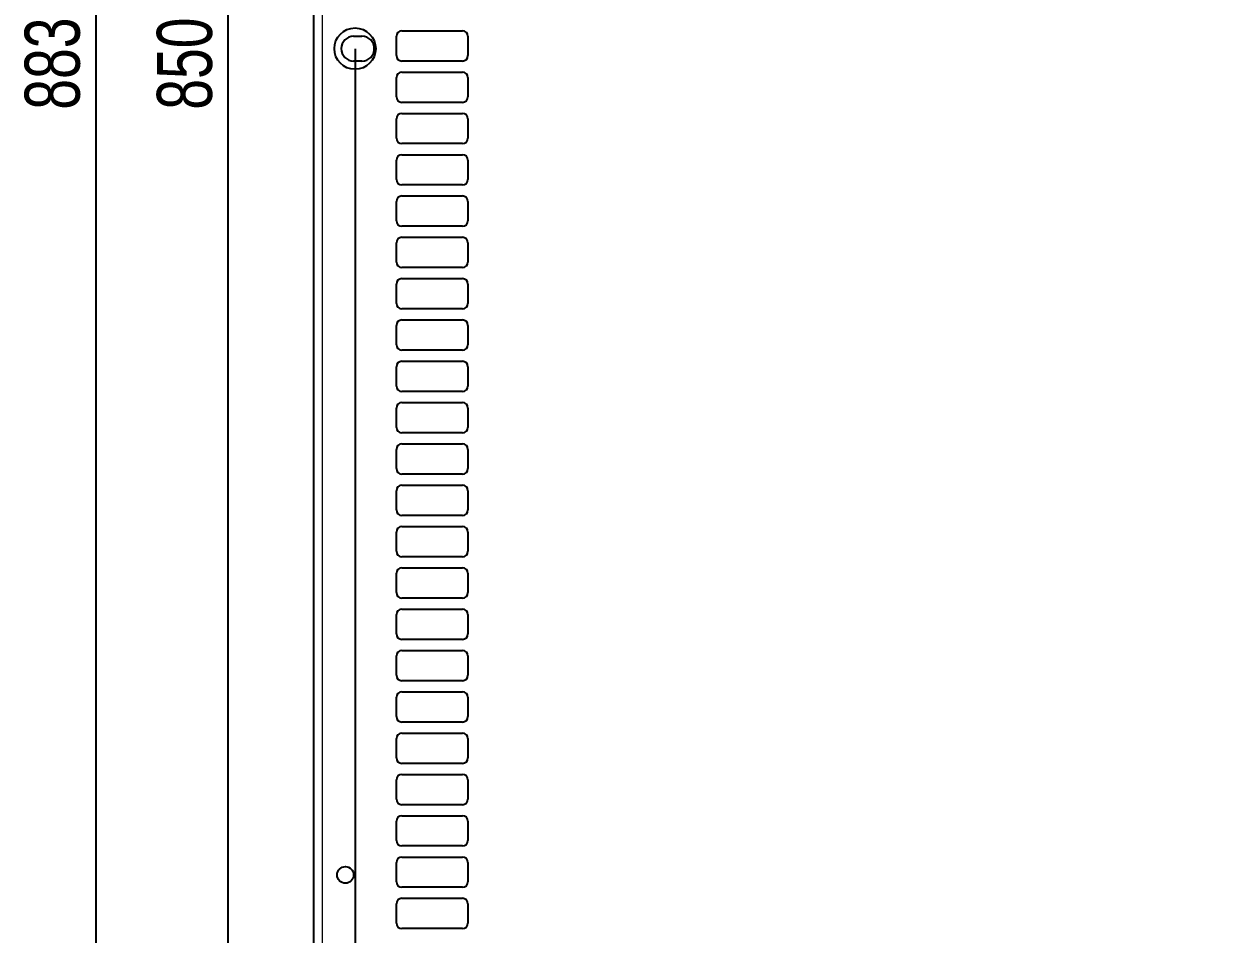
# Model space of a CAD drawing. Header units: millimetres. Extents: x -656 to 1253, y 650 to 1898.
# Drawn here: x -655.9 to -222.7, y 982.4 to 1312.9 of the extents above; entities that cross this region are included whole.
import ezdxf

# ---------------------------------------------------------------- set-up
doc = ezdxf.new("R2010")
doc.units = ezdxf.units.MM
doc.layers.add('FORMAT', color=7, linetype='Continuous')
doc.styles.add('SLDTEXTSTYLE0', font='TXT', dxfattribs={"width": 0.75})
doc.dimstyles.new('SLDDIMSTYLE0', dxfattribs={"dimtxt": 20, "dimasz": 10, "dimexe": 0, "dimexo": 0.0625, "dimgap": 5, "dimtad": 2, "dimdec": 1, "dimrnd": 1e-09, "dimzin": 12, "dimdsep": 46, "dimtxsty": 'SLDTEXTSTYLE0', "dimsah": 1, "dimcen": 0.09, "dimadec": 0, "dimazin": 3, "dimtfac": 1, "dimtofl": 0, "dimtmove": 0, "dimatfit": 3, "dimfxl": 0, "dimfrac": 2, "dimtolj": 1, "dimtzin": 12, "dimarcsym": 0})

# ---------------------------------------------------------------- blocks, each defined once
blk = doc.blocks.new('_D')
at = {"layer": 'FORMAT'}
for p, q in [((-522.22, 1745.37), (-630.86, 1745.37)), ((-629.86, 1745.37), (-629.86, 862.35)), ((-522.22, 862.35), (-630.86, 862.35))]:
    blk.add_line(p, q, dxfattribs=at)
for points in [[(-629.86, 1745.37), (-631.4, 1735.37), (-628.33, 1735.37)], [(-629.86, 862.35), (-628.33, 872.35), (-631.4, 872.35)]]:
    blk.add_solid(points, dxfattribs=at)
at = {"layer": 'FORMAT', "insert": (-655.65, 1281.69), "char_height": 20, "attachment_point": 1, "rotation": 90, "style": 'SLDTEXTSTYLE0'}
blk.add_mtext('883', dxfattribs=at)
blk = doc.blocks.new('_D_4')
at = {"layer": 'FORMAT'}
for p, q in [((-535.71, 1303.85), (-535.71, 812.36)), ((120.29, 1303.85), (120.29, 812.36)), ((-535.71, 813.36), (120.29, 813.36))]:
    blk.add_line(p, q, dxfattribs=at)
for points in [[(-535.71, 813.36), (-525.71, 811.82), (-525.71, 814.9)], [(120.29, 813.36), (110.29, 814.9), (110.29, 811.82)]]:
    blk.add_solid(points, dxfattribs=at)
at = {"layer": 'FORMAT', "insert": (-229.88, 839.14), "char_height": 20, "attachment_point": 1, "style": 'SLDTEXTSTYLE0'}
blk.add_mtext('656', dxfattribs=at)
blk = doc.blocks.new('_D_5')
at = {"layer": 'FORMAT'}
for p, q in [((-535.72, 1728.86), (-582.86, 1728.86)), ((-581.86, 1728.86), (-581.86, 878.86)), ((-535.72, 878.86), (-582.86, 878.86))]:
    blk.add_line(p, q, dxfattribs=at)
for points in [[(-581.86, 1728.86), (-583.4, 1718.86), (-580.33, 1718.86)], [(-581.86, 878.86), (-580.33, 888.86), (-583.4, 888.86)]]:
    blk.add_solid(points, dxfattribs=at)
at = {"layer": 'FORMAT', "insert": (-607.65, 1281.69), "char_height": 20, "attachment_point": 1, "rotation": 90, "style": 'SLDTEXTSTYLE0'}
blk.add_mtext('850', dxfattribs=at)

msp = doc.modelspace()

# ---------------------------------------------------------------- linework, layer by layer
at = {"color": 7, "linetype": 'Continuous', "lineweight": 25}
for p, q in [((-550.71, 862.36), (-550.71, 1745.36)), ((-536.21, 1308.36), (-533.21, 1308.36)), ((-520.71, 1301.36), (-520.71, 1308.36)), ((-518.71, 1310.36), (-496.71, 1310.36)), ((-494.71, 1308.36), (-494.71, 1301.36)), ((-533.21, 1299.36), (-536.21, 1299.36)), ((-496.71, 1299.36), (-518.71, 1299.36)), ((-518.71, 1295.36), (-496.71, 1295.36)), ((-520.71, 1286.36), (-520.71, 1293.36)), ((-494.71, 1293.36), (-494.71, 1286.36)), ((-496.71, 1284.36), (-518.71, 1284.36)), ((-520.71, 1271.36), (-520.71, 1278.36)), ((-518.71, 1280.36), (-496.71, 1280.36)), ((-494.71, 1278.36), (-494.71, 1271.36)), ((-496.71, 1269.36), (-518.71, 1269.36)), ((-518.71, 1265.36), (-496.71, 1265.36)), ((-520.71, 1256.36), (-520.71, 1263.36)), ((-494.71, 1263.36), (-494.71, 1256.36)), ((-496.71, 1254.36), (-518.71, 1254.36)), ((-520.71, 1241.36), (-520.71, 1248.36)), ((-518.71, 1250.36), (-496.71, 1250.36)), ((-494.71, 1248.36), (-494.71, 1241.36)), ((-496.71, 1239.36), (-518.71, 1239.36)), ((-518.71, 1235.36), (-496.71, 1235.36)), ((-520.71, 1226.36), (-520.71, 1233.36)), ((-494.71, 1233.36), (-494.71, 1226.36)), ((-496.71, 1224.36), (-518.71, 1224.36)), ((-520.71, 1211.36), (-520.71, 1218.36)), ((-518.71, 1220.36), (-496.71, 1220.36)), ((-494.71, 1218.36), (-494.71, 1211.36)), ((-496.71, 1209.36), (-518.71, 1209.36)), ((-518.71, 1205.36), (-496.71, 1205.36)), ((-520.71, 1196.36), (-520.71, 1203.36)), ((-494.71, 1203.36), (-494.71, 1196.36)), ((-496.71, 1194.36), (-518.71, 1194.36)), ((-520.71, 1181.36), (-520.71, 1188.36)), ((-518.71, 1190.36), (-496.71, 1190.36)), ((-494.71, 1188.36), (-494.71, 1181.36)), ((-496.71, 1179.36), (-518.71, 1179.36)), ((-518.71, 1175.36), (-496.71, 1175.36)), ((-520.71, 1166.36), (-520.71, 1173.36)), ((-494.71, 1173.36), (-494.71, 1166.36)), ((-496.71, 1164.36), (-518.71, 1164.36)), ((-520.71, 1151.36), (-520.71, 1158.36)), ((-518.71, 1160.36), (-496.71, 1160.36)), ((-494.71, 1158.36), (-494.71, 1151.36)), ((-496.71, 1149.36), (-518.71, 1149.36)), ((-518.71, 1145.36), (-496.71, 1145.36)), ((-520.71, 1136.36), (-520.71, 1143.36)), ((-494.71, 1143.36), (-494.71, 1136.36)), ((-496.71, 1134.36), (-518.71, 1134.36)), ((-520.71, 1121.36), (-520.71, 1128.36)), ((-518.71, 1130.36), (-496.71, 1130.36)), ((-494.71, 1128.36), (-494.71, 1121.36)), ((-496.71, 1119.36), (-518.71, 1119.36)), ((-518.71, 1115.36), (-496.71, 1115.36)), ((-520.71, 1106.36), (-520.71, 1113.36)), ((-494.71, 1113.36), (-494.71, 1106.36)), ((-496.71, 1104.36), (-518.71, 1104.36)), ((-520.71, 1091.36), (-520.71, 1098.36)), ((-518.71, 1100.36), (-496.71, 1100.36)), ((-494.71, 1098.36), (-494.71, 1091.36)), ((-496.71, 1089.36), (-518.71, 1089.36)), ((-520.71, 1076.36), (-520.71, 1083.36)), ((-518.71, 1085.36), (-496.71, 1085.36)), ((-494.71, 1083.36), (-494.71, 1076.36)), ((-496.71, 1074.36), (-518.71, 1074.36)), ((-518.71, 1070.36), (-496.71, 1070.36)), ((-520.71, 1061.36), (-520.71, 1068.36)), ((-494.71, 1068.36), (-494.71, 1061.36)), ((-496.71, 1059.36), (-518.71, 1059.36)), ((-520.71, 1046.36), (-520.71, 1053.36)), ((-518.71, 1055.36), (-496.71, 1055.36)), ((-494.71, 1053.36), (-494.71, 1046.36)), ((-496.71, 1044.36), (-518.71, 1044.36)), ((-518.71, 1040.36), (-496.71, 1040.36)), ((-520.71, 1031.36), (-520.71, 1038.36)), ((-494.71, 1038.36), (-494.71, 1031.36)), ((-496.71, 1029.36), (-518.71, 1029.36)), ((-520.71, 1016.36), (-520.71, 1023.36)), ((-518.71, 1025.36), (-496.71, 1025.36)), ((-494.71, 1023.36), (-494.71, 1016.36)), ((-496.71, 1014.36), (-518.71, 1014.36)), ((-518.71, 1010.36), (-496.71, 1010.36)), ((-520.71, 1001.36), (-520.71, 1008.36)), ((-494.71, 1008.36), (-494.71, 1001.36)), ((-496.71, 999.36), (-518.71, 999.36)), ((-520.71, 986.36), (-520.71, 993.36)), ((-518.71, 995.36), (-496.71, 995.36)), ((-494.71, 993.36), (-494.71, 986.36)), ((-496.71, 984.36), (-518.71, 984.36))]:
    msp.add_line(p, q, dxfattribs=at)
at = {"color": 8, "linetype": 'Continuous', "lineweight": 18}
msp.add_line((-547.61, 1745.36), (-547.61, 862.36), dxfattribs=at)
at = {"color": 7, "linetype": 'Continuous', "lineweight": 25}
for centre, radius in [((-535.71, 1303.86), 7.5), ((-539.21, 1003.86), 3)]:
    msp.add_circle(centre, radius, dxfattribs=at)
for centre, radius, start, end in [((-536.21, 1303.86), 4.5, 90, 270), ((-533.21, 1303.86), 4.5, 270, 90), ((-518.71, 1308.36), 2, 90, 180), ((-496.71, 1308.36), 2, 0, 90), ((-518.71, 1301.36), 2, 180, 270), ((-496.71, 1301.36), 2, 270, 0), ((-518.71, 1293.36), 2, 90, 180), ((-496.71, 1293.36), 2, 0, 90), ((-518.71, 1286.36), 2, 180, 270), ((-496.71, 1286.36), 2, 270, 0), ((-518.71, 1278.36), 2, 90, 180), ((-496.71, 1278.36), 2, 0, 90), ((-518.71, 1271.36), 2, 180, 270), ((-496.71, 1271.36), 2, 270, 0), ((-518.71, 1263.36), 2, 90, 180), ((-496.71, 1263.36), 2, 0, 90), ((-518.71, 1256.36), 2, 180, 270), ((-496.71, 1256.36), 2, 270, 0), ((-518.71, 1248.36), 2, 90, 180), ((-496.71, 1248.36), 2, 0, 90), ((-518.71, 1241.36), 2, 180, 270), ((-496.71, 1241.36), 2, 270, 0), ((-518.71, 1233.36), 2, 90, 180), ((-496.71, 1233.36), 2, 0, 90), ((-518.71, 1226.36), 2, 180, 270), ((-496.71, 1226.36), 2, 270, 0), ((-518.71, 1218.36), 2, 90, 180), ((-496.71, 1218.36), 2, 0, 90), ((-518.71, 1211.36), 2, 180, 270), ((-496.71, 1211.36), 2, 270, 0), ((-518.71, 1203.36), 2, 90, 180), ((-496.71, 1203.36), 2, 0, 90), ((-518.71, 1196.36), 2, 180, 270), ((-496.71, 1196.36), 2, 270, 0), ((-518.71, 1188.36), 2, 90, 180), ((-496.71, 1188.36), 2, 0, 90), ((-518.71, 1181.36), 2, 180, 270), ((-496.71, 1181.36), 2, 270, 0), ((-518.71, 1173.36), 2, 90, 180), ((-496.71, 1173.36), 2, 0, 90), ((-518.71, 1166.36), 2, 180, 270), ((-496.71, 1166.36), 2, 270, 0), ((-518.71, 1158.36), 2, 90, 180), ((-496.71, 1158.36), 2, 0, 90), ((-518.71, 1151.36), 2, 180, 270), ((-496.71, 1151.36), 2, 270, 0), ((-518.71, 1143.36), 2, 90, 180), ((-496.71, 1143.36), 2, 0, 90), ((-518.71, 1136.36), 2, 180, 270), ((-496.71, 1136.36), 2, 270, 0), ((-518.71, 1128.36), 2, 90, 180), ((-496.71, 1128.36), 2, 0, 90), ((-518.71, 1121.36), 2, 180, 270), ((-496.71, 1121.36), 2, 270, 0), ((-518.71, 1113.36), 2, 90, 180), ((-496.71, 1113.36), 2, 0, 90), ((-518.71, 1106.36), 2, 180, 270), ((-496.71, 1106.36), 2, 270, 0), ((-518.71, 1098.36), 2, 90, 180), ((-496.71, 1098.36), 2, 0, 90), ((-518.71, 1091.36), 2, 180, 270), ((-496.71, 1091.36), 2, 270, 0), ((-518.71, 1083.36), 2, 90, 180), ((-496.71, 1083.36), 2, 0, 90), ((-518.71, 1076.36), 2, 180, 270), ((-496.71, 1076.36), 2, 270, 0), ((-518.71, 1068.36), 2, 90, 180), ((-496.71, 1068.36), 2, 0, 90), ((-518.71, 1061.36), 2, 180, 270), ((-496.71, 1061.36), 2, 270, 0), ((-518.71, 1053.36), 2, 90, 180), ((-496.71, 1053.36), 2, 0, 90), ((-518.71, 1046.36), 2, 180, 270), ((-496.71, 1046.36), 2, 270, 0), ((-518.71, 1038.36), 2, 90, 180), ((-496.71, 1038.36), 2, 0, 90), ((-518.71, 1031.36), 2, 180, 270), ((-496.71, 1031.36), 2, 270, 0), ((-518.71, 1023.36), 2, 90, 180), ((-496.71, 1023.36), 2, 0, 90), ((-518.71, 1016.36), 2, 180, 270), ((-496.71, 1016.36), 2, 270, 0), ((-518.71, 1008.36), 2, 90, 180), ((-496.71, 1008.36), 2, 0, 90), ((-518.71, 1001.36), 2, 180, 270), ((-496.71, 1001.36), 2, 270, 0), ((-518.71, 993.36), 2, 90, 180), ((-496.71, 993.36), 2, 0, 90), ((-518.71, 986.36), 2, 180, 270), ((-496.71, 986.36), 2, 270, 0)]:
    msp.add_arc(centre, radius, start, end, dxfattribs=at)

# ---------------------------------------------------------------- dimensions: what is measured, and where the dimension line sits
at = {"layer": 'FORMAT'}
for base, p1, p2, angle, picture, middle in [((-629.86, 862.35), (-522.21, 1745.37), (-522.21, 862.35), 90, '_D', (-629.86, 1303.86)), ((-581.86, 878.86), (-535.71, 1728.86), (-535.71, 878.86), 90, '_D_5', (-581.86, 1303.86)), ((120.29, 813.36), (-535.71, 1303.86), (120.29, 1303.86), 0, '_D_4', (-207.71, 813.36))]:
    dim = msp.add_linear_dim(base=base, p1=p1, p2=p2, angle=angle, dimstyle='SLDDIMSTYLE0', dxfattribs=at)
    dim.commit()
    dim.dimension.update_dxf_attribs({"geometry": picture, "text_midpoint": middle, "dimtype": 160})

doc.saveas('drawing.dxf')
